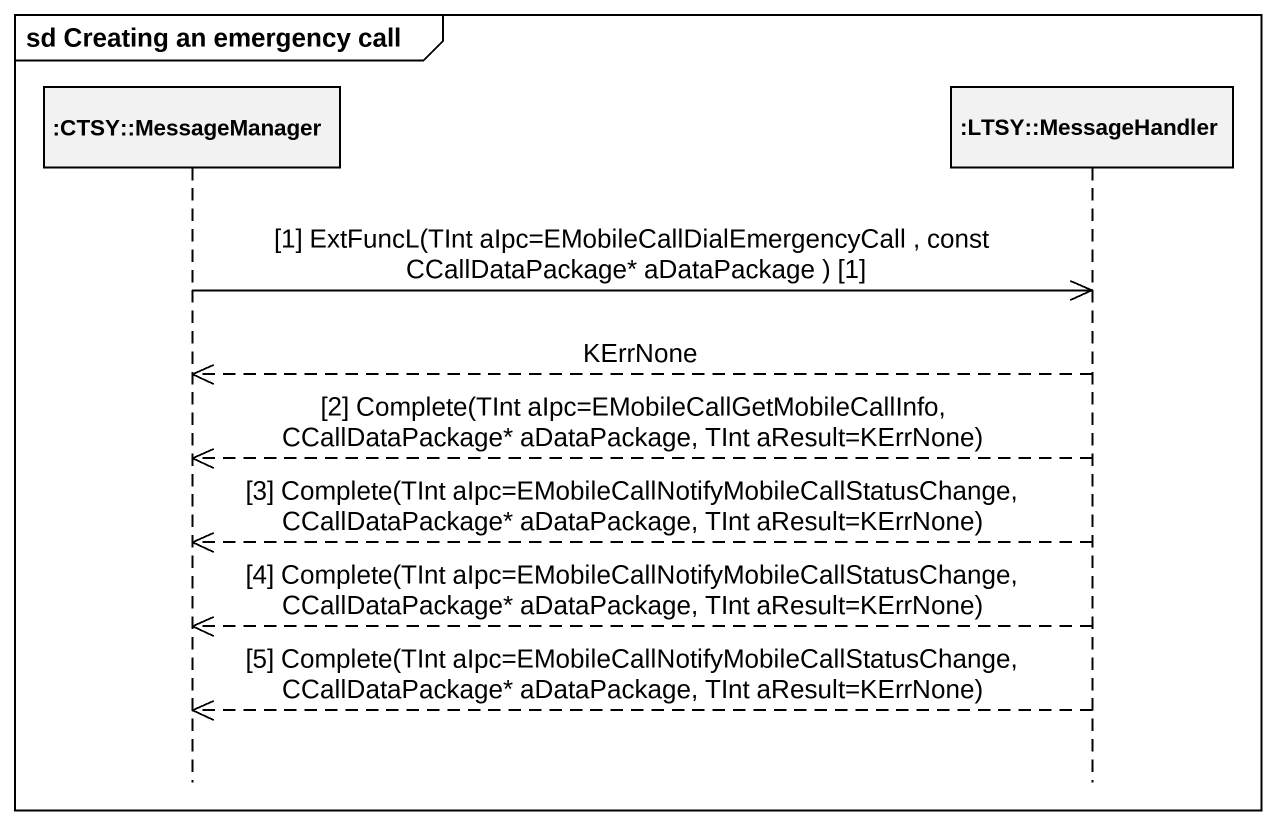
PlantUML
@startuml
mainframe sd Creating an emergency call
hide footbox
participant ":CTSY::MessageManager" as CTSY_MessageManager
participant ":LTSY::MessageHandler" as LTSY_MessageHandler

CTSY_MessageManager ->> LTSY_MessageHandler : [1] ExtFuncL(TInt aIpc=EMobileCallDialEmergencyCall , const CCallDataPackage* aDataPackage ) [1]
LTSY_MessageHandler -->> CTSY_MessageManager : KErrNone
LTSY_MessageHandler -->> CTSY_MessageManager : [2] Complete(TInt aIpc=EMobileCallGetMobileCallInfo, CCallDataPackage* aDataPackage, TInt aResult=KErrNone)
LTSY_MessageHandler -->> CTSY_MessageManager : [3] Complete(TInt aIpc=EMobileCallNotifyMobileCallStatusChange, CCallDataPackage* aDataPackage, TInt aResult=KErrNone)
LTSY_MessageHandler -->> CTSY_MessageManager : [4] Complete(TInt aIpc=EMobileCallNotifyMobileCallStatusChange, CCallDataPackage* aDataPackage, TInt aResult=KErrNone)
LTSY_MessageHandler -->> CTSY_MessageManager : [5] Complete(TInt aIpc=EMobileCallNotifyMobileCallStatusChange, CCallDataPackage* aDataPackage, TInt aResult=KErrNone)
@enduml
